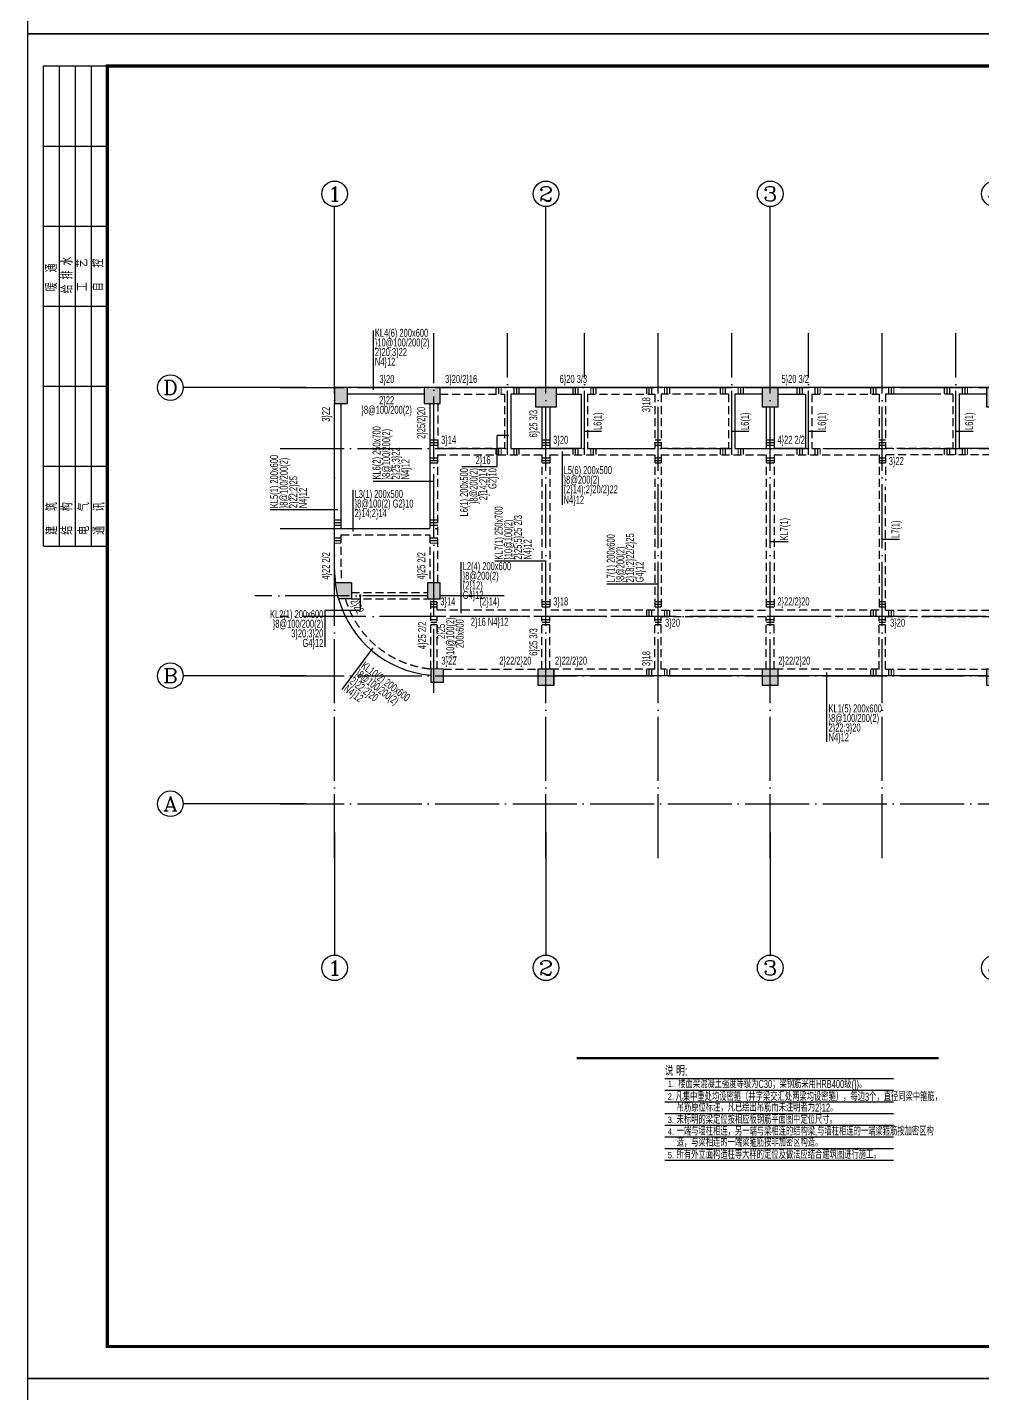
# Model space of a CAD drawing. Extents: x 299218 to 746073, y -331171 to -40619.
# Drawn here: x 597473 to 627298, y -167094 to -124412 of the extents above; entities that cross this region are included whole.
import ezdxf
from ezdxf.enums import TextEntityAlignment as Align

# ---------------------------------------------------------------- set-up
doc = ezdxf.new("R2010")
doc.units = 0
doc.header["$LTSCALE"] = 1000
doc.header["$MEASUREMENT"] = 0
doc.linetypes.add('DASHED', pattern=[0.375, 0.25, -0.125])
doc.linetypes.add('DOTE', pattern=[2.42, 2, -0.2, 0.02, -0.2])
for name, color, linetype in [('AXIS', 3, 'Continuous'), ('AXIS_TEXT', 7, 'Continuous'), ('DIM_SYMB', 3, 'Continuous'), ('DOTE', 1, 'Continuous'), ('PUB_TITLE', 4, 'Continuous'), ('TEXT', 7, 'Continuous'), ('X向主梁密箍', 7, 'Continuous'), ('X向主梁编号', 6, 'Continuous'), ('X向主梁钢筋', 7, 'Continuous'), ('X向主梁集中标注', 7, 'Continuous'), ('X向次梁密箍', 7, 'Continuous'), ('X向次梁编号', 7, 'Continuous'), ('X向次梁钢筋', 7, 'Continuous'), ('X向次梁集中标注', 7, 'Continuous'), ('Y向主梁密箍', 7, 'Continuous'), ('Y向主梁编号', 6, 'Continuous'), ('Y向主梁钢筋', 2, 'Continuous'), ('Y向主梁集中标注', 2, 'Continuous'), ('Y向次梁密箍', 7, 'Continuous'), ('Y向次梁编号', 7, 'Continuous'), ('Y向次梁钢筋', 7, 'Continuous'), ('Y向次梁集中标注', 7, 'Continuous'), ('柱线', 2, 'Continuous'), ('梁实线', 4, 'Continuous'), ('梁虚线', 4, 'DASHED'), ('节点大样钢筋', 6, 'Continuous')]:
    doc.layers.add(name, color=color, linetype=linetype)
doc.styles.add('_TCH_AXIS', font='COMPLEX', dxfattribs={"bigfont": 'GBCBIG'})
doc.styles.add('COMPLEX', font='COMPLEX')
doc.styles.add('GS_Rein', font='GS_TXT.shx', dxfattribs={"width": 0.7, "bigfont": 'GS_HZTXT.shx'})
doc.styles.get("Standard").update_dxf_attribs({"font": 'gbenor.shx', "bigfont": 'gbcbig.shx'})

# ---------------------------------------------------------------- blocks, each defined once
blk = doc.blocks.new('2-3层墙柱模板')
at = {"layer": '柱线', "color": 6}
for points in [[(-1108565, -403245), (-1108165, -403245), (-1108165, -402745), (-1108565, -402745)], [(-1105765, -403245), (-1105265, -403245), (-1105265, -402745), (-1105765, -402745)], [(-1102290, -403345), (-1101640, -403345), (-1101640, -402745), (-1102290, -402745)], [(-1095215, -403345), (-1094715, -403345), (-1094715, -402745), (-1095215, -402745)], [(-1088215, -403345), (-1087715, -403345), (-1087715, -402745), (-1088215, -402745)], [(-1081265, -403245), (-1080665, -403245), (-1080665, -402745), (-1081265, -402745)], [(-1078365, -403245), (-1077865, -403245), (-1077865, -402745), (-1078365, -402745)], [(-1105665, -409345), (-1105265, -409345), (-1105265, -408845), (-1105665, -408845)], [(-1081215, -409645), (-1080715, -409645), (-1080715, -409045), (-1081215, -409045)], [(-1078265, -409545), (-1077865, -409545), (-1077865, -409045), (-1078265, -409045)], [(-1081215, -411895), (-1080615, -411895), (-1080615, -411395), (-1081215, -411395)], [(-1078265, -411795), (-1077865, -411795), (-1077865, -411295), (-1078265, -411295)], [(-1105565, -411945), (-1105165, -411945), (-1105165, -411545), (-1105565, -411530)], [(-1102215, -412045), (-1101715, -412045), (-1101715, -411545), (-1102215, -411545)], [(-1095215, -412045), (-1094715, -412045), (-1094715, -411545), (-1095215, -411545)], [(-1088215, -412045), (-1087715, -412045), (-1087715, -411545), (-1088215, -411545)]]:
    blk.add_lwpolyline(points, close=True, dxfattribs=at)
for points in [[(-1108040, -408845), (-1108540, -408845)], [(-1108440, -409345), (-1108466, -409245), (-1108500, -409116), (-1108540, -408845)], [(-1108040, -408845), (-1108040, -409345), (-1108440, -409345)]]:
    blk.add_lwpolyline(points, dxfattribs=at)
blk = doc.blocks.new('标准层1')
at = {"layer": '梁实线'}
for p, q in [((613313, -135666), (610913, -135666)), ((616788, -135666), (613813, -135666)), ((623863, -135666), (617438, -135666)), ((630863, -135666), (624363, -135666)), ((637813, -135666), (631363, -135666)), ((640713, -135666), (638413, -135666)), ((613313, -135866), (610913, -135866)), ((616788, -135866), (616013, -135866)), ((616013, -135866), (616013, -137566)), ((617438, -135866), (618213, -135866)), ((618213, -135866), (618213, -137566)), ((623863, -135866), (623013, -135866)), ((623013, -135866), (623013, -137566)), ((624363, -135866), (625213, -135866)), ((625213, -135866), (625213, -137566)), ((630863, -135866), (630013, -135866)), ((630013, -135866), (630013, -137566)), ((632213, -135866), (631363, -135866)), ((632213, -135866), (632213, -137566)), ((640713, -135866), (638413, -135866)), ((610513, -141360), (610513, -136166)), ((610713, -136166), (610713, -140066)), ((613488, -136166), (613488, -140066)), ((616988, -136266), (616988, -137566)), ((617238, -136266), (617238, -137566)), ((623988, -136266), (623988, -137566)), ((624238, -136266), (624238, -137566)), ((630988, -136266), (630988, -137566)), ((631238, -136266), (631238, -137566)), ((638213, -140166), (638213, -136166)), ((641013, -136166), (641013, -140166)), ((641213, -136166), (641213, -141966)), ((616013, -137566), (616988, -137566)), ((618213, -137566), (617238, -137566)), ((623013, -137566), (623988, -137566)), ((625213, -137566), (624238, -137566)), ((630988, -137566), (630013, -137566)), ((632213, -137566), (631238, -137566)), ((610713, -140066), (613488, -140066)), ((641013, -140166), (638213, -140166)), ((640813, -142166), (638763, -142166)), ((638763, -142166), (638763, -144466)), ((641013, -142466), (641013, -144216)), ((641213, -142466), (641213, -144216)), ((613913, -144666), (616863, -144666)), ((623863, -144666), (617363, -144666)), ((630863, -144666), (624363, -144666)), ((636013, -144666), (631363, -144666)), ((636013, -144666), (636013, -146066)), ((640813, -144466), (638763, -144466)), ((641213, -144716), (641213, -146066)), ((641213, -146066), (636013, -146066))]:
    blk.add_line(p, q, dxfattribs=at)
for centre, radius, start, end in [((613613, -141360), 3100, 180, 187.5269), ((613813, -141366), 3300, 195.8266, 264.7843)]:
    blk.add_arc(centre, radius, start, end, dxfattribs=at)
at = {"layer": '梁虚线'}
for p, q in [((613813, -135866), (615813, -135866)), ((615813, -135866), (615813, -137566)), ((618413, -135866), (620513, -135866)), ((618413, -135866), (618413, -137566)), ((620513, -135866), (620513, -137566)), ((622813, -135866), (620713, -135866)), ((620713, -135866), (620713, -137566)), ((622813, -135866), (622813, -137566)), ((625413, -135866), (627513, -135866)), ((625413, -135866), (625413, -137566)), ((627513, -135866), (627513, -137566)), ((629813, -135866), (627713, -135866)), ((629313, -135866), (627713, -135866)), ((627713, -135866), (627713, -137566)), ((629813, -135866), (629813, -137566)), ((634513, -135866), (632413, -135866)), ((632413, -135866), (632413, -137566)), ((634513, -135866), (634513, -137566)), ((634713, -135866), (634713, -140166)), ((634713, -135866), (637813, -135866)), ((613738, -136166), (613738, -137566)), ((638013, -140166), (638013, -136166)), ((615813, -137566), (613738, -137566)), ((613738, -137766), (616988, -137766)), ((613738, -141766), (613738, -137766)), ((616988, -137766), (616988, -142616)), ((617238, -137766), (620513, -137766)), ((617238, -137766), (617238, -142616)), ((618413, -137566), (620513, -137566)), ((620513, -137766), (620513, -142616)), ((622813, -137566), (620713, -137566)), ((620713, -137766), (623988, -137766)), ((620713, -137766), (620713, -142616)), ((623988, -137766), (623988, -142616)), ((624238, -137766), (627513, -137766)), ((624238, -137766), (624238, -142616)), ((625413, -137566), (627513, -137566)), ((627513, -137766), (627513, -142616)), ((629813, -137566), (627713, -137566)), ((630988, -137766), (627713, -137766)), ((627713, -137766), (627713, -138566)), ((630988, -137766), (630988, -142616)), ((634513, -137766), (631238, -137766)), ((631238, -137766), (631238, -142616)), ((634513, -137566), (632413, -137566)), ((634513, -137766), (634513, -142616)), ((627713, -142616), (627713, -138766)), ((610713, -140266), (610713, -141374)), ((610713, -140266), (613488, -140266)), ((613488, -140266), (613488, -141766)), ((634713, -140166), (638013, -140166)), ((636013, -140366), (634713, -140366)), ((634713, -142616), (634713, -140366)), ((636013, -140366), (636013, -142116)), ((636213, -140366), (638013, -140366)), ((636213, -140366), (636213, -142116)), ((638013, -140366), (638013, -141966)), ((641013, -140366), (638213, -140366)), ((638213, -140366), (638213, -141966)), ((641013, -141966), (641013, -140366)), ((611038, -142066), (613413, -142066)), ((640813, -141966), (638363, -141966)), ((611038, -142266), (613413, -142266)), ((613513, -144451), (613513, -142266)), ((613713, -142616), (613713, -142266)), ((638363, -142166), (638563, -142166)), ((638563, -142166), (638563, -144466)), ((616988, -142616), (613713, -142616)), ((616988, -142816), (613713, -142816)), ((613713, -144458), (613713, -142816)), ((616988, -144466), (616988, -142816)), ((620513, -142616), (617238, -142616)), ((620513, -142816), (617238, -142816)), ((617238, -144466), (617238, -142816)), ((620513, -144466), (620513, -142816)), ((620713, -142616), (623988, -142616)), ((620713, -142816), (623988, -142816)), ((620713, -144466), (620713, -142816)), ((623988, -144466), (623988, -142816)), ((627513, -142616), (624238, -142616)), ((627513, -142816), (624238, -142816)), ((624238, -144466), (624238, -142816)), ((627513, -144466), (627513, -142816)), ((627713, -142616), (630988, -142616)), ((627713, -142816), (630988, -142816)), ((627713, -144466), (627713, -142816)), ((630988, -142816), (630988, -144466)), ((634513, -142616), (631238, -142616)), ((634513, -142816), (631238, -142816)), ((631238, -142816), (631238, -144466)), ((634513, -144466), (634513, -142816)), ((635513, -142616), (634713, -142616)), ((634713, -142816), (637988, -142816)), ((634713, -144466), (634713, -142816)), ((636003, -142616), (637988, -142616)), ((637988, -142566), (637988, -142616)), ((637988, -144316), (637988, -142816)), ((638238, -142566), (638238, -144316)), ((613913, -144466), (616863, -144466)), ((620513, -144466), (617363, -144466)), ((623863, -144466), (620713, -144466)), ((627513, -144466), (624363, -144466)), ((627713, -144466), (630863, -144466)), ((634513, -144466), (631363, -144466)), ((634713, -144466), (637863, -144466)), ((636213, -144666), (636213, -145866)), ((637863, -144666), (636213, -144666)), ((638463, -144466), (638563, -144466)), ((640813, -144666), (638463, -144666)), ((638013, -144816), (638013, -145866)), ((638213, -144816), (638213, -145866)), ((641013, -144716), (641013, -145866)), ((638013, -145866), (636213, -145866)), ((641013, -145866), (638213, -145866))]:
    blk.add_line(p, q, dxfattribs=at)
for centre, radius, start, end in [((613813, -141366), 3100, 180, 187.4137), ((635513, -142116), 500, 270, 0), ((635513, -142116), 700, 314.4153, 0), ((613813, -141366), 3100, 196.8773, 264.4467)]:
    blk.add_arc(centre, radius, start, end, dxfattribs=at)
blk = doc.blocks.new('_AXISO')
blk.add_circle((0, 0), 0.5)
at = {"layer": 'AXIS_TEXT', "style": 'COMPLEX', "width": 1.041667}
blk.add_attdef('A', text='', height=0.56, dxfattribs=at).set_placement((-0.25, -0.28), (0.25, -0.28), align=Align.FIT)
blk = doc.blocks.new('zw-05')
at = {"layer": 'AXIS'}
for p, q in [((610513, -134766), (610513, -130013)), ((617113, -134766), (617113, -130013)), ((624113, -134766), (624113, -130013)), ((631113, -134766), (631113, -130013)), ((638113, -134766), (638113, -130013)), ((641213, -134766), (641213, -130013)), ((609613, -135666), (605788, -135666)), ((642113, -135666), (646547, -135666)), ((609613, -144666), (605788, -144666)), ((642113, -144666), (646547, -144666)), ((609613, -148666), (605788, -148666)), ((642113, -148666), (646547, -148666)), ((610513, -149566), (610513, -153391)), ((617113, -149566), (617113, -153391)), ((624113, -149566), (624113, -153391)), ((631113, -149566), (631113, -153391)), ((638113, -149566), (638113, -153391)), ((641213, -149566), (641213, -153391))]:
    blk.add_line(p, q, dxfattribs=at)
at = {"layer": 'DOTE', "linetype": 'DOTE'}
for p, q in [((610513, -150366), (610513, -133966)), ((613613, -145206), (613613, -133966)), ((615913, -137766), (615913, -133966)), ((617113, -150366), (617113, -133966)), ((618313, -137766), (618313, -133966)), ((620613, -150366), (620613, -133966)), ((622913, -137766), (622913, -133966)), ((624113, -150366), (624113, -133966)), ((625313, -137766), (625313, -133966)), ((627613, -150366), (627613, -133966)), ((629913, -137766), (629913, -133966)), ((631113, -150366), (631113, -133966)), ((632313, -137766), (632313, -133966)), ((634613, -150366), (634613, -133966)), ((636113, -150366), (636113, -133966)), ((638113, -150366), (638113, -133966)), ((641213, -150366), (641213, -133966)), ((608813, -135666), (642913, -135666)), ((608813, -137566), (635091, -137566)), ((608813, -140066), (613738, -140066)), ((634513, -140166), (642913, -140166)), ((644449, -142066), (636662, -142066)), ((638763, -150366), (638763, -141966)), ((615811, -142166), (608024, -142166)), ((638113, -142816), (608813, -142816)), ((608813, -144666), (642913, -144666)), ((635490, -146066), (642913, -146066)), ((608813, -148666), (642913, -148666))]:
    blk.add_line(p, q, dxfattribs=at)
at = {"layer": 'AXIS'}
ref = blk.add_blockref('_AXISO', (610513, -129613), dxfattribs=dict(at, xscale=800, yscale=800, zscale=800))
ref.add_attrib('A', '1', dxfattribs={"layer": 'AXIS_TEXT', "height": 453, "style": '_TCH_AXIS', "width": 2.333333}).set_placement((610287, -129839), (610740, -129839), align=Align.FIT)
ref = blk.add_blockref('_AXISO', (617113, -129613), dxfattribs=dict(at, xscale=800, yscale=800, zscale=800))
ref.add_attrib('A', '2', dxfattribs={"layer": 'AXIS_TEXT', "height": 453, "style": '_TCH_AXIS', "width": 1.5}).set_placement((616887, -129839), (617340, -129839), align=Align.FIT)
ref = blk.add_blockref('_AXISO', (624113, -129613), dxfattribs=dict(at, xscale=800, yscale=800, zscale=800))
ref.add_attrib('A', '3', dxfattribs={"layer": 'AXIS_TEXT', "height": 453, "style": '_TCH_AXIS', "width": 1.5}).set_placement((623887, -129839), (624340, -129839), align=Align.FIT)
ref = blk.add_blockref('_AXISO', (631113, -129613), dxfattribs=dict(at, xscale=800, yscale=800, zscale=800))
ref.add_attrib('A', '4', dxfattribs={"layer": 'AXIS_TEXT', "height": 453, "style": '_TCH_AXIS', "width": 1.3125}).set_placement((630887, -129839), (631340, -129839), align=Align.FIT)
ref = blk.add_blockref('_AXISO', (638113, -129613), dxfattribs=dict(at, xscale=800, yscale=800, zscale=800))
ref.add_attrib('A', '5', dxfattribs={"layer": 'AXIS_TEXT', "height": 453, "style": '_TCH_AXIS', "width": 1.5}).set_placement((637887, -129839), (638340, -129839), align=Align.FIT)
ref = blk.add_blockref('_AXISO', (641213, -129613), dxfattribs=dict(at, xscale=800, yscale=800, zscale=800))
ref.add_attrib('A', '6', dxfattribs={"layer": 'AXIS_TEXT', "height": 453, "style": '_TCH_AXIS', "width": 1.5}).set_placement((640987, -129839), (641440, -129839), align=Align.FIT)
ref = blk.add_blockref('_AXISO', (605388, -135666), dxfattribs=dict(at, xscale=800, yscale=800, zscale=800))
ref.add_attrib('A', 'D', dxfattribs={"layer": 'AXIS_TEXT', "height": 453, "style": '_TCH_AXIS', "width": 1.235294}).set_placement((605162, -135892), (605615, -135892), align=Align.FIT)
ref = blk.add_blockref('_AXISO', (646947, -135666), dxfattribs=dict(at, xscale=800, yscale=800, zscale=800))
ref.add_attrib('A', 'D', dxfattribs={"layer": 'AXIS_TEXT', "height": 453, "style": '_TCH_AXIS', "width": 1.235294}).set_placement((646720, -135892), (647173, -135892), align=Align.FIT)
ref = blk.add_blockref('_AXISO', (605388, -144666), dxfattribs=dict(at, xscale=800, yscale=800, zscale=800))
ref.add_attrib('A', 'B', dxfattribs={"layer": 'AXIS_TEXT', "height": 453, "style": '_TCH_AXIS', "width": 1.235294}).set_placement((605162, -144892), (605615, -144892), align=Align.FIT)
ref = blk.add_blockref('_AXISO', (646947, -144666), dxfattribs=dict(at, xscale=800, yscale=800, zscale=800))
ref.add_attrib('A', 'B', dxfattribs={"layer": 'AXIS_TEXT', "height": 453, "style": '_TCH_AXIS', "width": 1.235294}).set_placement((646720, -144892), (647173, -144892), align=Align.FIT)
ref = blk.add_blockref('_AXISO', (605388, -148666), dxfattribs=dict(at, xscale=800, yscale=800, zscale=800))
ref.add_attrib('A', 'A', dxfattribs={"layer": 'AXIS_TEXT', "height": 453, "style": '_TCH_AXIS', "width": 1.166667}).set_placement((605162, -148892), (605615, -148892), align=Align.FIT)
ref = blk.add_blockref('_AXISO', (646947, -148666), dxfattribs=dict(at, xscale=800, yscale=800, zscale=800))
ref.add_attrib('A', 'A', dxfattribs={"layer": 'AXIS_TEXT', "height": 453, "style": '_TCH_AXIS', "width": 1.166667}).set_placement((646720, -148892), (647173, -148892), align=Align.FIT)
ref = blk.add_blockref('_AXISO', (610513, -153791), dxfattribs=dict(at, xscale=800, yscale=800, zscale=800))
ref.add_attrib('A', '1', dxfattribs={"layer": 'AXIS_TEXT', "height": 453, "style": '_TCH_AXIS', "width": 2.333333}).set_placement((610287, -154017), (610740, -154017), align=Align.FIT)
ref = blk.add_blockref('_AXISO', (617113, -153791), dxfattribs=dict(at, xscale=800, yscale=800, zscale=800))
ref.add_attrib('A', '2', dxfattribs={"layer": 'AXIS_TEXT', "height": 453, "style": '_TCH_AXIS', "width": 1.5}).set_placement((616887, -154017), (617340, -154017), align=Align.FIT)
ref = blk.add_blockref('_AXISO', (624113, -153791), dxfattribs=dict(at, xscale=800, yscale=800, zscale=800))
ref.add_attrib('A', '3', dxfattribs={"layer": 'AXIS_TEXT', "height": 453, "style": '_TCH_AXIS', "width": 1.5}).set_placement((623887, -154017), (624340, -154017), align=Align.FIT)
ref = blk.add_blockref('_AXISO', (631113, -153791), dxfattribs=dict(at, xscale=800, yscale=800, zscale=800))
ref.add_attrib('A', '4', dxfattribs={"layer": 'AXIS_TEXT', "height": 453, "style": '_TCH_AXIS', "width": 1.3125}).set_placement((630887, -154017), (631340, -154017), align=Align.FIT)
ref = blk.add_blockref('_AXISO', (638113, -153791), dxfattribs=dict(at, xscale=800, yscale=800, zscale=800))
ref.add_attrib('A', '5', dxfattribs={"layer": 'AXIS_TEXT', "height": 453, "style": '_TCH_AXIS', "width": 1.5}).set_placement((637887, -154017), (638340, -154017), align=Align.FIT)
ref = blk.add_blockref('_AXISO', (641213, -153791), dxfattribs=dict(at, xscale=800, yscale=800, zscale=800))
ref.add_attrib('A', '6', dxfattribs={"layer": 'AXIS_TEXT', "height": 453, "style": '_TCH_AXIS', "width": 1.5}).set_placement((640987, -154017), (641440, -154017), align=Align.FIT)
blk = doc.blocks.new('ZZ3')
at = {"layer": '节点大样钢筋'}
h = blk.add_hatch(color=251, dxfattribs=at)
h.paths.add_polyline_path([(779050, -142466), (779450, -142466), (779450, -141966), (779050, -141966)])
h.paths.add_polyline_path([(779050, -144716), (779450, -144716), (779450, -144216), (779050, -144216)])
h.paths.add_polyline_path([(776100, -144816), (776700, -144816), (776700, -144316), (776100, -144316)])
h.paths.add_polyline_path([(776100, -142566), (776600, -142566), (776600, -141966), (776100, -141966)])
h.paths.add_polyline_path([(769100, -144966), (769600, -144966), (769600, -144466), (769100, -144466)])
h.paths.add_polyline_path([(762100, -144966), (762600, -144966), (762600, -144466), (762100, -144466)])
h.paths.add_polyline_path([(755100, -144966), (755600, -144966), (755600, -144466), (755100, -144466)])
h.paths.add_polyline_path([(751650, -142266), (752050, -142266), (752050, -141766), (751650, -141766)])
h.paths.add_polyline_path([(778950, -136166), (779450, -136166), (779450, -135666), (778950, -135666)])
h.paths.add_polyline_path([(776050, -136166), (776650, -136166), (776650, -135666), (776050, -135666)])
h.paths.add_polyline_path([(769100, -136266), (769600, -136266), (769600, -135666), (769100, -135666)])
h.paths.add_polyline_path([(762100, -136266), (762600, -136266), (762600, -135666), (762100, -135666)])
h.paths.add_polyline_path([(755025, -136266), (755675, -136266), (755675, -135666), (755025, -135666)])
h.paths.add_polyline_path([(751550, -136166), (752050, -136166), (752050, -135666), (751550, -135666)])
h.paths.add_polyline_path([(748750, -136166), (749150, -136166), (749150, -135666), (748750, -135666)])
h.paths.add_polyline_path([(751750, -144866), (752150, -144866), (752150, -144466), (751750, -144451)])
h.paths.add_polyline_path([(748875, -142266), (748849, -142166), (748815, -142037), (748775, -141766), (749275, -141766), (749275, -142266)])
at = {"layer": '柱线', "color": 6}
for points in [[(748750, -136166), (749150, -136166), (749150, -135666), (748750, -135666)], [(751550, -136166), (752050, -136166), (752050, -135666), (751550, -135666)], [(755025, -136266), (755675, -136266), (755675, -135666), (755025, -135666)], [(762100, -136266), (762600, -136266), (762600, -135666), (762100, -135666)], [(769100, -136266), (769600, -136266), (769600, -135666), (769100, -135666)], [(776050, -136166), (776650, -136166), (776650, -135666), (776050, -135666)], [(778950, -136166), (779450, -136166), (779450, -135666), (778950, -135666)], [(751650, -142266), (752050, -142266), (752050, -141766), (751650, -141766)], [(776100, -142566), (776600, -142566), (776600, -141966), (776100, -141966)], [(779050, -142466), (779450, -142466), (779450, -141966), (779050, -141966)], [(779050, -144716), (779450, -144716), (779450, -144216), (779050, -144216)], [(751750, -144866), (752150, -144866), (752150, -144466), (751750, -144451)], [(755100, -144966), (755600, -144966), (755600, -144466), (755100, -144466)], [(762100, -144966), (762600, -144966), (762600, -144466), (762100, -144466)], [(769100, -144966), (769600, -144966), (769600, -144466), (769100, -144466)], [(776100, -144816), (776700, -144816), (776700, -144316), (776100, -144316)]]:
    blk.add_lwpolyline(points, close=True, dxfattribs=at)
for points in [[(749275, -141766), (748775, -141766)], [(748875, -142266), (748849, -142166), (748815, -142037), (748775, -141766)], [(749275, -141766), (749275, -142266), (748875, -142266)]]:
    blk.add_lwpolyline(points, dxfattribs=at)
blk = doc.blocks.new('$titleblk$00000095')
for p, q in [((-150, 20), (-150, 0)), ((-150, 20), (0, 20)), ((-125, 20), (-125, 0)), ((-100, 20), (-100, 0)), ((-75, 20), (-75, 0)), ((-75, 20), (-75, 0)), ((-50, 20), (-50, 0)), ((-25, 20), (-25, 0)), ((0, 20), (0, 0)), ((-150, 15), (-75, 15)), ((-75, 15), (0, 15)), ((-150, 10), (-75, 10)), ((-75, 10), (0, 10)), ((-150, 5), (-75, 5)), ((-75, 5), (0, 5))]:
    blk.add_line(p, q)
at = {"width": 0.8}
for s, p in [('建   筑', (-146.45, 15.65)), ('暖  通', (-70.35, 15.73)), ('结   构', (-146.45, 10.91)), ('给 排 水', (-71.03, 10.9)), ('电   气', (-146.45, 5.65)), ('工   艺', (-70.35, 6.13)), ('通   讯', (-146.45, 0.88)), ('自   控', (-70.35, 1.24))]:
    blk.add_text(s, height=3.509, dxfattribs=at).set_placement(p)

msp = doc.modelspace()

# ---------------------------------------------------------------- linework, layer by layer
at = {"layer": 'DIM_SYMB', "const_width": 70}
msp.add_lwpolyline([(614621.8, -156611.2), (625929.1, -156611.2)], dxfattribs=at)
at = {"layer": 'PUB_TITLE'}
for points in [[(597473, -124619.4), (656873, -124619.4), (656873, -82619.4), (597473, -82619.4)], [(597473, -166619.4), (656873, -166619.4), (656873, -124619.4), (597473, -124619.4)], [(597473, -208619.4), (656873, -208619.4), (656873, -166619.4), (597473, -166619.4)]]:
    msp.add_lwpolyline(points, close=True, dxfattribs=at)
at = {"layer": 'PUB_TITLE', "const_width": 100}
msp.add_lwpolyline([(599973, -165619.4), (655873, -165619.4), (655873, -125619.4), (599973, -125619.4)], close=True, dxfattribs=at)
at = {"layer": 'TEXT'}
for points in [[(617379.3, -157252.4), (624518.7, -157252.4)], [(617379.3, -157616.9), (624518.7, -157616.9)], [(617379.3, -157981.4), (624518.7, -157981.4)], [(617379.3, -158346), (624518.7, -158346)], [(617379.3, -158710.5), (624518.7, -158710.5)], [(617379.3, -159075), (624518.7, -159075)], [(617379.3, -159075), (624518.7, -159075)], [(617379.3, -159439.5), (624518.7, -159439.5)], [(617379.3, -159804), (624518.7, -159804)]]:
    msp.add_lwpolyline(points, dxfattribs=at)
at = {"layer": 'X向主梁密箍', "color": 1, "const_width": 40}
for points in [[(612105.8, -135865.6), (612105.8, -135665.6)], [(612185.8, -135865.6), (612185.8, -135665.6)], [(612265.8, -135865.6), (612265.8, -135665.6)], [(612665.8, -135865.6), (612665.8, -135665.6)], [(612745.8, -135865.6), (612745.8, -135665.6)], [(612825.8, -135865.6), (612825.8, -135665.6)], [(614505.8, -135865.6), (614505.8, -135665.6)], [(614585.8, -135865.6), (614585.8, -135665.6)], [(614665.8, -135865.6), (614665.8, -135665.6)], [(615065.8, -135865.6), (615065.8, -135665.6)], [(615145.8, -135865.6), (615145.8, -135665.6)], [(615225.8, -135865.6), (615225.8, -135665.6)], [(616805.8, -135865.6), (616805.8, -135665.6)], [(616885.8, -135865.6), (616885.8, -135665.6)], [(616965.8, -135865.6), (616965.8, -135665.6)], [(617365.8, -135865.6), (617365.8, -135665.6)], [(617445.8, -135865.6), (617445.8, -135665.6)], [(617525.8, -135865.6), (617525.8, -135665.6)], [(619105.8, -135865.6), (619105.8, -135665.6)], [(619185.8, -135865.6), (619185.8, -135665.6)], [(619265.8, -135865.6), (619265.8, -135665.6)], [(619665.8, -135865.6), (619665.8, -135665.6)], [(619745.8, -135865.6), (619745.8, -135665.6)], [(619825.8, -135865.6), (619825.8, -135665.6)], [(621505.8, -135865.6), (621505.8, -135665.6)], [(621585.8, -135865.6), (621585.8, -135665.6)], [(621665.8, -135865.6), (621665.8, -135665.6)], [(622065.8, -135865.6), (622065.8, -135665.6)], [(622145.8, -135865.6), (622145.8, -135665.6)], [(622225.8, -135865.6), (622225.8, -135665.6)], [(623805.8, -135865.6), (623805.8, -135665.6)], [(623885.8, -135865.6), (623885.8, -135665.6)], [(623965.8, -135865.6), (623965.8, -135665.6)], [(624365.8, -135865.6), (624365.8, -135665.6)], [(624445.8, -135865.6), (624445.8, -135665.6)], [(624525.8, -135865.6), (624525.8, -135665.6)], [(626105.8, -135865.6), (626105.8, -135665.6)], [(626185.8, -135865.6), (626185.8, -135665.6)], [(626265.8, -135865.6), (626265.8, -135665.6)], [(626665.8, -135865.6), (626665.8, -135665.6)], [(626745.8, -135865.6), (626745.8, -135665.6)], [(626825.8, -135865.6), (626825.8, -135665.6)], [(616805.8, -144665.6), (616805.8, -144465.6)], [(616885.8, -144665.6), (616885.8, -144465.6)], [(616965.8, -144665.6), (616965.8, -144465.6)], [(617365.8, -144665.6), (617365.8, -144465.6)], [(617445.8, -144665.6), (617445.8, -144465.6)], [(617525.8, -144665.6), (617525.8, -144465.6)], [(623805.8, -144665.6), (623805.8, -144465.6)], [(623885.8, -144665.6), (623885.8, -144465.6)], [(623965.8, -144665.6), (623965.8, -144465.6)], [(624365.8, -144665.6), (624365.8, -144465.6)], [(624445.8, -144665.6), (624445.8, -144465.6)], [(624525.8, -144665.6), (624525.8, -144465.6)]]:
    msp.add_lwpolyline(points, dxfattribs=at)
at = {"layer": 'X向主梁集中标注', "color": 151}
for p, q in [((608272.9, -133885), (608272.9, -135732.5)), ((607865.8, -142165.6), (607865.8, -142618.1)), ((606763.2, -142618.1), (606763.2, -143768.1)), ((606763.2, -142618.1), (607865.8, -142618.1)), ((608259.7, -143797.8), (607292.7, -145097.5)), ((622436.6, -146731.7), (622436.6, -144567.3))]:
    msp.add_line(p, q, dxfattribs=at)
at = {"layer": 'X向主梁集中标注', "color": 151, "const_width": 40}
msp.add_lwpolyline([(607885.8, -142165.6, 1), (607845.8, -142165.6, 1)], format="xyb", close=True, dxfattribs=at)
at = {"layer": 'X向次梁密箍', "color": 1, "const_width": 40}
for points in [[(612105.8, -137765.6), (612105.8, -137565.6)], [(612185.8, -137765.6), (612185.8, -137565.6)], [(612265.8, -137765.6), (612265.8, -137565.6)], [(612665.8, -137765.6), (612665.8, -137565.6)], [(612745.8, -137765.6), (612745.8, -137565.6)], [(612825.8, -137765.6), (612825.8, -137565.6)], [(614505.8, -137765.6), (614505.8, -137565.6)], [(614585.8, -137765.6), (614585.8, -137565.6)], [(614665.8, -137765.6), (614665.8, -137565.6)], [(615065.8, -137765.6), (615065.8, -137565.6)], [(615145.8, -137765.6), (615145.8, -137565.6)], [(615225.8, -137765.6), (615225.8, -137565.6)], [(619105.8, -137765.6), (619105.8, -137565.6)], [(619185.8, -137765.6), (619185.8, -137565.6)], [(619265.8, -137765.6), (619265.8, -137565.6)], [(619665.8, -137765.6), (619665.8, -137565.6)], [(619745.8, -137765.6), (619745.8, -137565.6)], [(619825.8, -137765.6), (619825.8, -137565.6)], [(621505.8, -137765.6), (621505.8, -137565.6)], [(621585.8, -137765.6), (621585.8, -137565.6)], [(621665.8, -137765.6), (621665.8, -137565.6)], [(622065.8, -137765.6), (622065.8, -137565.6)], [(622145.8, -137765.6), (622145.8, -137565.6)], [(622225.8, -137765.6), (622225.8, -137565.6)], [(626105.8, -137765.6), (626105.8, -137565.6)], [(626185.8, -137765.6), (626185.8, -137565.6)], [(626265.8, -137765.6), (626265.8, -137565.6)], [(626665.8, -137765.6), (626665.8, -137565.6)], [(626745.8, -137765.6), (626745.8, -137565.6)], [(626825.8, -137765.6), (626825.8, -137565.6)], [(616805.8, -142815.6), (616805.8, -142615.6)], [(616885.8, -142815.6), (616885.8, -142615.6)], [(616965.8, -142815.6), (616965.8, -142615.6)], [(617365.8, -142815.6), (617365.8, -142615.6)], [(617445.8, -142815.6), (617445.8, -142615.6)], [(617525.8, -142815.6), (617525.8, -142615.6)], [(623805.8, -142815.6), (623805.8, -142615.6)], [(623885.8, -142815.6), (623885.8, -142615.6)], [(623965.8, -142815.6), (623965.8, -142615.6)], [(624365.8, -142815.6), (624365.8, -142615.6)], [(624445.8, -142815.6), (624445.8, -142615.6)], [(624525.8, -142815.6), (624525.8, -142615.6)]]:
    msp.add_lwpolyline(points, dxfattribs=at)
at = {"layer": 'X向次梁集中标注', "color": 151}
for p, q in [((614165.8, -137665.6), (614165.8, -139326.2)), ((607640.8, -140165.6), (607640.8, -138863.1)), ((611015.8, -142715.6), (611015.8, -141119.1))]:
    msp.add_line(p, q, dxfattribs=at)
at = {"layer": 'Y向主梁密箍', "color": 1, "const_width": 40}
for points in [[(610290.8, -137305.6), (610040.8, -137305.6)], [(610290.8, -137385.6), (610040.8, -137385.6)], [(613790.8, -137305.6), (613540.8, -137305.6)], [(613790.8, -137385.6), (613540.8, -137385.6)], [(620790.8, -137305.6), (620540.8, -137305.6)], [(620790.8, -137385.6), (620540.8, -137385.6)], [(610290.8, -137465.6), (610040.8, -137465.6)], [(610290.8, -137865.6), (610040.8, -137865.6)], [(613790.8, -137465.6), (613540.8, -137465.6)], [(613790.8, -137865.6), (613540.8, -137865.6)], [(620790.8, -137465.6), (620540.8, -137465.6)], [(620790.8, -137865.6), (620540.8, -137865.6)], [(610290.8, -137945.6), (610040.8, -137945.6)], [(610290.8, -138025.6), (610040.8, -138025.6)], [(613790.8, -137945.6), (613540.8, -137945.6)], [(613790.8, -138025.6), (613540.8, -138025.6)], [(620790.8, -137945.6), (620540.8, -137945.6)], [(620790.8, -138025.6), (620540.8, -138025.6)], [(607265.8, -139805.6), (607065.8, -139805.6)], [(607265.8, -139885.6), (607065.8, -139885.6)], [(607265.8, -139965.6), (607065.8, -139965.6)], [(610290.8, -139805.6), (610040.8, -139805.6)], [(610290.8, -139885.6), (610040.8, -139885.6)], [(610290.8, -139965.6), (610040.8, -139965.6)], [(607265.8, -140365.6), (607065.8, -140365.6)], [(607265.8, -140445.6), (607065.8, -140445.6)], [(610290.8, -140365.6), (610040.8, -140365.6)], [(610290.8, -140445.6), (610040.8, -140445.6)], [(607265.8, -140525.6), (607065.8, -140525.6)], [(610290.8, -140525.6), (610040.8, -140525.6)], [(610265.8, -142355.6), (610065.8, -142355.6)], [(610265.8, -142435.6), (610065.8, -142435.6)], [(610265.8, -142515.6), (610065.8, -142515.6)], [(613790.8, -142355.6), (613540.8, -142355.6)], [(613790.8, -142435.6), (613540.8, -142435.6)], [(613790.8, -142515.6), (613540.8, -142515.6)], [(620790.8, -142355.6), (620540.8, -142355.6)], [(620790.8, -142435.6), (620540.8, -142435.6)], [(620790.8, -142515.6), (620540.8, -142515.6)], [(610265.8, -142915.6), (610065.8, -142915.6)], [(610265.8, -142995.6), (610065.8, -142995.6)], [(613790.8, -142915.6), (613540.8, -142915.6)], [(613790.8, -142995.6), (613540.8, -142995.6)], [(620790.8, -142915.6), (620540.8, -142915.6)], [(620790.8, -142995.6), (620540.8, -142995.6)], [(610265.8, -143075.6), (610065.8, -143075.6)], [(613790.8, -143075.6), (613540.8, -143075.6)], [(620790.8, -143075.6), (620540.8, -143075.6)]]:
    msp.add_lwpolyline(points, dxfattribs=at)
at = {"layer": 'Y向主梁编号', "color": 151}
msp.add_line((620665.8, -140473.1), (621225.8, -140473.1), dxfattribs=at)
at = {"layer": 'Y向主梁集中标注', "color": 151}
for p, q in [((608270.7, -138585.6), (610148.2, -138585.6)), ((607165.8, -139482.7), (605053.3, -139482.7)), ((613665.8, -141090.6), (612063.3, -141090.6))]:
    msp.add_line(p, q, dxfattribs=at)
at = {"layer": 'Y向次梁密箍', "color": 1, "const_width": 40}
for points in [[(617265.8, -137305.6), (617065.8, -137305.6)], [(617265.8, -137385.6), (617065.8, -137385.6)], [(624265.8, -137305.6), (624065.8, -137305.6)], [(624265.8, -137385.6), (624065.8, -137385.6)], [(617265.8, -137465.6), (617065.8, -137465.6)], [(617265.8, -137865.6), (617065.8, -137865.6)], [(624265.8, -137465.6), (624065.8, -137465.6)], [(624265.8, -137865.6), (624065.8, -137865.6)], [(617265.8, -137945.6), (617065.8, -137945.6)], [(617265.8, -138025.6), (617065.8, -138025.6)], [(624265.8, -137945.6), (624065.8, -137945.6)], [(624265.8, -138025.6), (624065.8, -138025.6)], [(617265.8, -142355.6), (617065.8, -142355.6)], [(617265.8, -142435.6), (617065.8, -142435.6)], [(617265.8, -142515.6), (617065.8, -142515.6)], [(624265.8, -142355.6), (624065.8, -142355.6)], [(624265.8, -142435.6), (624065.8, -142435.6)], [(624265.8, -142515.6), (624065.8, -142515.6)], [(617265.8, -142915.6), (617065.8, -142915.6)], [(617265.8, -142995.6), (617065.8, -142995.6)], [(624265.8, -142915.6), (624065.8, -142915.6)], [(624265.8, -142995.6), (624065.8, -142995.6)], [(617265.8, -143075.6), (617065.8, -143075.6)], [(624265.8, -143075.6), (624065.8, -143075.6)]]:
    msp.add_lwpolyline(points, dxfattribs=at)
at = {"layer": 'Y向次梁编号', "color": 151}
for p, q in [((614865.8, -137024.6), (615400.8, -137024.6)), ((619465.8, -137024.6), (620000.8, -137024.6)), ((621865.8, -137024.6), (622400.8, -137024.6)), ((626465.8, -137024.6), (627000.8, -137024.6)), ((624165.8, -140399.6), (624700.8, -140399.6))]:
    msp.add_line(p, q, dxfattribs=at)
at = {"layer": 'Y向次梁集中标注', "color": 151}
for p, q in [((612465.8, -137165.6), (612140.8, -137165.6)), ((612140.8, -138132.1), (612140.8, -137165.6)), ((611033.6, -138132.1), (612140.8, -138132.1)), ((617165.8, -141804.1), (615563.3, -141804.1))]:
    msp.add_line(p, q, dxfattribs=at)
at = {"layer": 'Y向次梁集中标注', "color": 151, "const_width": 40}
msp.add_lwpolyline([(612485.8, -137165.6, 1), (612445.8, -137165.6, 1)], format="xyb", close=True, dxfattribs=at)

# ---------------------------------------------------------------- block references
for name, p in [('zw-05', (-3447.5, 0)), ('2-3层墙柱模板', (1715630.6, 267079.1)), ('标准层1', (-3447.5, 0))]:
    msp.add_blockref(name, p)
at = {"layer": 'PUB_TITLE', "xscale": 100, "yscale": 100, "zscale": 100, "rotation": 90}
msp.add_blockref('$titleblk$00000095', (599973, -125619.4), dxfattribs=at)
at = {"layer": '节点大样钢筋'}
msp.add_blockref('ZZ3', (-141684.5, 0), dxfattribs=at)

# ---------------------------------------------------------------- texts
at = {"layer": 'TEXT', "style": 'GS_Rein', "width": 0.7}
for s, height, p in [('说 明:', 300, (617375.9, -157158.7, 300)), ('1.', 200, (617469.7, -157519.2, 300)), ('2.', 200, (617466.9, -157912.2, 300)), (' 凡集中重处均设密箍（井字梁交汇处两梁均设密箍），每边3个，直径同梁中箍筋，', 250, (617644.2, -157945.7, 300)), ('吊筋原位标注，凡已绘出吊筋而未注明者为2}12。', 250, (617744.2, -158280.1, 300)), ('3.', 200, (617466.9, -158640.8, 300)), ('未标明的梁定位按相应板钢筋平面图中定位尺寸。', 250, (617743.2, -158660.4, 300)), ('一端与墙柱相连，另一端与梁相连的结构梁,与墙柱相连的一端梁箍筋按加密区构', 250, (617743.2, -159025.9, 300)), ('4.', 200, (617466.9, -159010.7, 300)), ('造，与梁相连的一端梁箍筋按非加密区构造。', 250, (617744.2, -159373.6, 300)), ('5.', 200, (617466.9, -159739.8, 300)), ('所有外立面构造柱等大样的定位及做法应结合建筑图进行施工。', 250, (617743.2, -159754.9, 300))]:
    msp.add_text(s, height=height, dxfattribs=at).set_placement(p)
at = {"layer": 'TEXT', "color": 4, "style": 'GS_Rein', "width": 0.7}
msp.add_text('楼面梁混凝土强度等级为C30；梁钢筋采用HRB400级(})。', height=250, dxfattribs=at).set_placement((617795.5, -157545.6))
at = {"layer": 'X向主梁编号', "color": 151, "style": 'GS_Rein', "width": 0.7}
for s, p in [('KL4(6) 200x600', (608322.9, -133830)), ('KL1(5) 200x600', (622486.6, -145562))]:
    msp.add_text(s, height=250, dxfattribs=at).set_placement(p, align=Align.TOP_LEFT)
msp.add_text('KL2(1) 200x600', height=250, dxfattribs=at).set_placement((606713.2, -142618.1), align=Align.TOP_RIGHT)
msp.add_text('KL10(2) 200x600', height=250, rotation=323, dxfattribs=at).set_placement((608019.3, -144204.7), align=Align.TOP_LEFT)
at = {"layer": 'X向主梁钢筋', "color": 151, "style": 'GS_Rein', "width": 0.7}
for s, p in [('3}20', (608463, -135595.6)), ('3}20/2}16', (610515.8, -135595.6)), ('6}20 3/3', (614090.8, -135595.6)), ('5}20 3/2', (621015.8, -135595.6)), ('3}22', (610399.7, -144395.6)), ('2}22/2}20', (612208.1, -144395.6)), ('2}22/2}20', (613944.6, -144395.6)), ('2}22/2}20', (620914.8, -144395.6))]:
    msp.add_text(s, height=250, dxfattribs=at).set_placement(p, align=Align.BOTTOM_LEFT)
for s, p in [('2}22', (608690.8, -135935.6)), ('}8@100/200(2)', (608690.8, -136234.6))]:
    msp.add_text(s, height=250, dxfattribs=at).set_placement(p, align=Align.TOP_CENTER)
msp.add_text('2}22', height=250, rotation=299.81532, dxfattribs=at).set_placement((607485.6, -142386.7), align=Align.BOTTOM_LEFT)
at = {"layer": 'X向主梁集中标注', "color": 151, "style": 'GS_Rein', "width": 0.7}
for s, p in [('}10@100/200(2)', (608322.9, -134130)), ('2}20;3}22', (608322.9, -134430)), ('N4}12', (608322.9, -134730)), ('}8@100/200(2)', (622486.6, -145862)), ('2}22;3}20', (622486.6, -146162)), ('N4}12', (622486.6, -146462))]:
    msp.add_text(s, height=250, dxfattribs=at).set_placement(p, align=Align.TOP_LEFT)
for s, p in [('}8@100/200(2)', (606713.2, -142918.1)), ('3}20;3}20', (606713.2, -143218.1)), ('G4}12', (606713.2, -143518.1))]:
    msp.add_text(s, height=250, dxfattribs=at).set_placement(p, align=Align.TOP_RIGHT)
for s, p in [('}8@100/200(2)', (607840.2, -144445.4)), ('N4}12', (607482.1, -144926.8)), ('2}22;2}20', (607661.2, -144686.1))]:
    msp.add_text(s, height=250, rotation=323, dxfattribs=at).set_placement(p, align=Align.TOP_LEFT)
at = {"layer": 'X向次梁编号', "color": 151, "style": 'GS_Rein', "width": 0.7}
for s, p in [('L5(6) 200x500', (614215.8, -138118.1)), ('L3(1) 200x500', (607690.8, -138863.1)), ('L2(4) 200x600', (611065.8, -141119.1))]:
    msp.add_text(s, height=250, dxfattribs=at).set_placement(p, align=Align.TOP_LEFT)
at = {"layer": 'X向次梁钢筋', "color": 151, "style": 'GS_Rein', "width": 0.7}
for s, p in [('3}14', (610390.8, -137495.6)), ('3}20', (613890.8, -137495.6)), ('4}22 2/2', (620890.8, -137495.6)), ('3}14', (610365.8, -142545.6)), ('3}18', (613890.8, -142545.6)), ('2}22/2}20', (620890.8, -142545.6))]:
    msp.add_text(s, height=250, dxfattribs=at).set_placement(p, align=Align.BOTTOM_LEFT)
for s, p in [('2}16', (611701, -137807.2)), ('3}22', (624600.7, -137835.6)), ('2}16 N4}12', (611903.3, -142855.2)), ('3}20', (617615.5, -142885.6)), ('3}20', (624642.7, -142885.6))]:
    msp.add_text(s, height=250, dxfattribs=at).set_placement(p, align=Align.TOP_CENTER)
msp.add_text('(2}14)', height=250, dxfattribs=at).set_placement((611903.3, -142545.6), align=Align.BOTTOM_CENTER)
at = {"layer": 'X向次梁集中标注', "color": 151, "style": 'GS_Rein', "width": 0.7}
for s, p in [('}8@200(2)', (614215.8, -138418.1)), ('(2}14);2}20/2}22', (614215.8, -138718.1)), ('N4}12', (614215.8, -139043.5)), ('}8@100(2) G2}10', (607690.8, -139163.1)), ('2}14;2}14', (607690.8, -139463.1)), ('}8@200(2)', (611065.8, -141419.1)), ('(2}12)', (611065.8, -141719.1)), ('G4}12', (611065.8, -142019.1))]:
    msp.add_text(s, height=250, dxfattribs=at).set_placement(p, align=Align.TOP_LEFT)
at = {"layer": 'Y向主梁编号', "color": 151, "style": 'GS_Rein', "width": 0.7}
for s, p in [('KL6(2) 250x700', (608250.3, -138535.6)), ('KL5(1) 200x600', (605053.3, -139432.7)), ('KL7(1) 250x700', (612063.3, -141040.6))]:
    msp.add_text(s, height=250, rotation=90, dxfattribs=at).set_placement(p, align=Align.TOP_LEFT)
msp.add_text('KL7(1)', height=250, rotation=90, dxfattribs=at).set_placement((620975.8, -140090.6), align=Align.TOP_CENTER)
at = {"layer": 'Y向主梁钢筋', "color": 151, "style": 'GS_Rein', "width": 0.7}
for s, p in [('3}22', (606995.8, -136265.6)), ('2}25/2}20', (609970.8, -136265.6)), ('6}25 3/3', (613470.8, -136365.6))]:
    msp.add_text(s, height=250, rotation=90, dxfattribs=at).set_placement(p, align=Align.BOTTOM_RIGHT)
for s, p in [('4}22 2/2', (606995.8, -141665.6)), ('4}25 2/2', (609970.8, -141665.6)), ('4}25 2/2', (609995.8, -143836.7)), ('6}25 3/3', (613470.8, -144043.9))]:
    msp.add_text(s, height=250, rotation=90, dxfattribs=at).set_placement(p, align=Align.BOTTOM_LEFT)
for s, p in [('}10@100(2)', (610551.8, -143469.9)), ('200x600', (610847.4, -143353.3)), ('2}25', (610264.2, -143283.3))]:
    msp.add_text(s, height=250, rotation=90, dxfattribs=at).set_placement(p, align=Align.TOP_CENTER)
at = {"layer": 'Y向主梁集中标注', "color": 151, "style": 'GS_Rein', "width": 0.7}
for s, p in [('}8@100/200(2)', (608550.3, -138535.6)), ('2}25;3}22', (608850.3, -138535.6)), ('}8@100/200(2)', (605353.3, -139432.7)), ('N4}12', (609150.3, -138535.6)), ('2}22;2}25', (605653.3, -139432.7)), ('N4}12', (605953.3, -139432.7)), ('}10@100(2)', (612363.3, -141040.6)), ('2}25;5}25 2/3', (612663.3, -141040.6)), ('N4}12', (612963.3, -141040.6))]:
    msp.add_text(s, height=250, rotation=90, dxfattribs=at).set_placement(p, align=Align.TOP_LEFT)
at = {"layer": 'Y向次梁编号', "color": 151, "style": 'GS_Rein', "width": 0.7}
for s, p in [('L6(1)', (615150.8, -136715.6)), ('L6(1)', (619750.8, -136715.6)), ('L6(1)', (622150.8, -136715.6)), ('L6(1)', (626750.8, -136715.6)), ('L7(1)', (624450.8, -140090.6))]:
    msp.add_text(s, height=250, rotation=90, dxfattribs=at).set_placement(p, align=Align.TOP_CENTER)
msp.add_text('L6(1) 200x500', height=250, rotation=90, dxfattribs=at).set_placement((610980.8, -138182.1), align=Align.TOP_RIGHT)
msp.add_text('L7(1) 200x600', height=250, rotation=90, dxfattribs=at).set_placement((615563.3, -141754.1), align=Align.TOP_LEFT)
at = {"layer": 'Y向次梁钢筋', "color": 151, "style": 'GS_Rein', "width": 0.7}
msp.add_text('3}18', height=250, rotation=90, dxfattribs=at).set_placement((616995.8, -135965.6), align=Align.BOTTOM_RIGHT)
msp.add_text('3}18', height=250, rotation=90, dxfattribs=at).set_placement((616995.8, -144365.6), align=Align.BOTTOM_LEFT)
at = {"layer": 'Y向次梁集中标注', "color": 151, "style": 'GS_Rein', "width": 0.7}
for s, p in [('}8@200(2)', (611280.8, -138182.1)), ('2}14;2}14', (611580.8, -138182.1)), ('G2}10', (611868.6, -138182.1))]:
    msp.add_text(s, height=250, rotation=90, dxfattribs=at).set_placement(p, align=Align.TOP_RIGHT)
for s, p in [('2}18;2}22/2}25', (616163.3, -141754.1)), ('}8@200(2)', (615863.3, -141754.1)), ('G4}12', (616463.3, -141754.1))]:
    msp.add_text(s, height=250, rotation=90, dxfattribs=at).set_placement(p, align=Align.TOP_LEFT)

doc.saveas('drawing.dxf')
